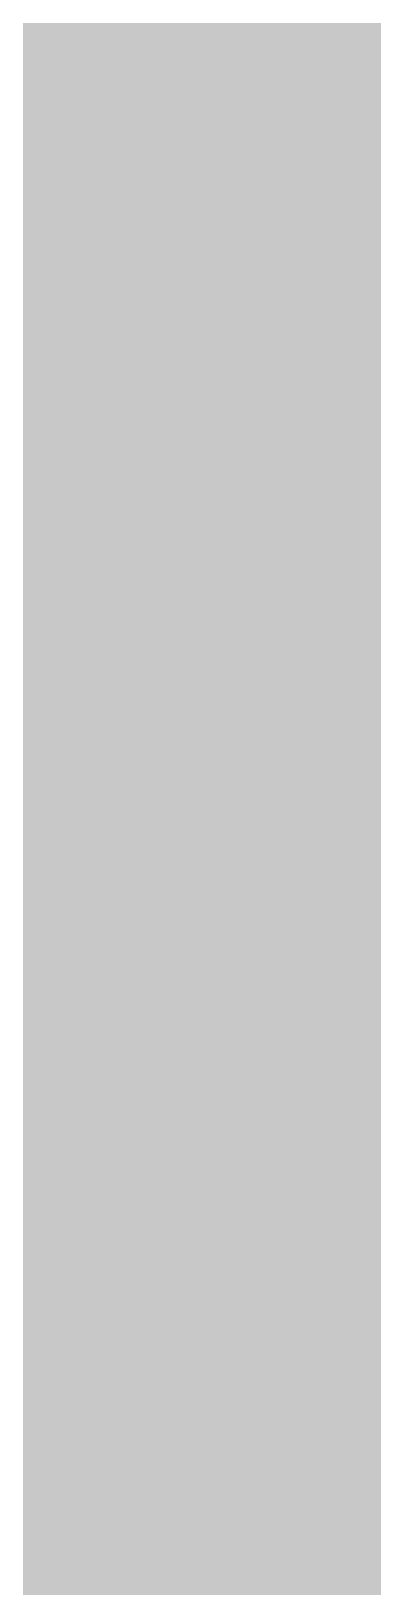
# Model space of a CAD drawing. Header units: millimetres. Extents: x -11 to 223, y -88 to 3.
# Drawn here: x 43.4957 to 43.5163, y -37.9437 to -37.8501 of the extents above; entities that cross this region are included whole.
import ezdxf

# ---------------------------------------------------------------- set-up
doc = ezdxf.new("R2010")
doc.units = ezdxf.units.MM
doc.header["$MEASUREMENT"] = 0
for name, color, linetype, true_color in [('Bottom-Layer', 7, 'Continuous', 0x0000ff), ('Top-Layer', 7, 'Continuous', 0xff0000), ('Top-Silkscreen-Layer', 7, 'Continuous', 0xffcc00)]:
    doc.layers.add(name, color=color, linetype=linetype, true_color=true_color)

msp = doc.modelspace()

# ---------------------------------------------------------------- hatches: boundary and pattern name
at = {"layer": 'Bottom-Layer'}
msp.add_hatch(color=256, dxfattribs=at).paths.add_polyline_path([(-10.335281, 1.978664), (-0.38039, 1.978664), (-0.84578, 1.726733), (-1.195487, 1.329541), (-1.386452, 0.835994), (-1.395162, 0.306862), (-1.220545, -0.192703), (-0.884101, -0.60119), (-0.427256, -0.868302), (0.093739, -0.961151), (1.793739, -0.961151), (2.314734, -0.868302), (2.771579, -0.60119), (3.108023, -0.192703), (3.28264, 0.306862), (3.27393, 0.835994), (3.082964, 1.329541), (2.733257, 1.726733), (2.267868, 1.978664), (222.628905, 1.978664), (222.628905, -87.475235), (-10.335281, -87.475235)])
at = {"layer": 'Top-Layer'}
msp.add_hatch(color=256, dxfattribs=at).paths.add_polyline_path([(-10.335281, 1.978664), (-0.38039, 1.978664), (-0.84578, 1.726733), (-1.195487, 1.329541), (-1.386452, 0.835994), (-1.395162, 0.306862), (-1.220545, -0.192703), (-0.884101, -0.60119), (-0.427256, -0.868302), (0.093739, -0.961151), (1.793739, -0.961151), (2.314734, -0.868302), (2.771579, -0.60119), (3.108023, -0.192703), (3.28264, 0.306862), (3.27393, 0.835994), (3.082964, 1.329541), (2.733257, 1.726733), (2.267868, 1.978664), (222.628905, 1.978664), (222.628905, -87.475235), (-10.335281, -87.475235)])
at = {"layer": 'Top-Silkscreen-Layer'}
msp.add_hatch(color=256, dxfattribs=at).paths.add_polyline_path([(43.73509, -38.238878), (43.43029, -38.238878), (43.43029, -37.732677), (43.73509, -37.732677)])
msp.add_hatch(color=256, dxfattribs=at).paths.add_polyline_path([(43.73509, -38.238878), (43.43029, -38.238878), (43.43029, -37.732677), (43.73509, -37.732677)])

# ---------------------------------------------------------------- linework, layer by layer
at = {"layer": 'Bottom-Layer', "const_width": 0.0508}
msp.add_lwpolyline([(43.482228, -60.103578), (43.482228, -43.362528), (43.8886, -43.089449), (44.159965, -42.681929), (44.255229, -42.201684), (44.159965, -41.721439), (43.8886, -41.31392), (43.482228, -41.04084), (43.482228, -24.31249)], dxfattribs=at)
at = {"layer": 'Top-Layer', "const_width": 0.0508}
msp.add_lwpolyline([(50.99699, -40.789942), (47.837077, -37.630029), (47.679686, -37.524864), (47.494031, -37.487935), (44.192024, -37.487935), (44.006369, -37.524864), (43.848978, -37.630029), (43.522073, -37.956934), (42.975019, -37.956934), (42.795949, -38.004916), (42.66486, -38.136005), (42.616878, -38.315075), (42.616878, -38.862129), (42.248074, -39.230933), (42.35378, -38.546548), (42.291784, -37.856829), (42.065727, -37.202265), (41.688879, -36.621281), (41.183363, -36.147985), (40.578854, -35.81016)], dxfattribs=at)

doc.saveas('drawing.dxf')
